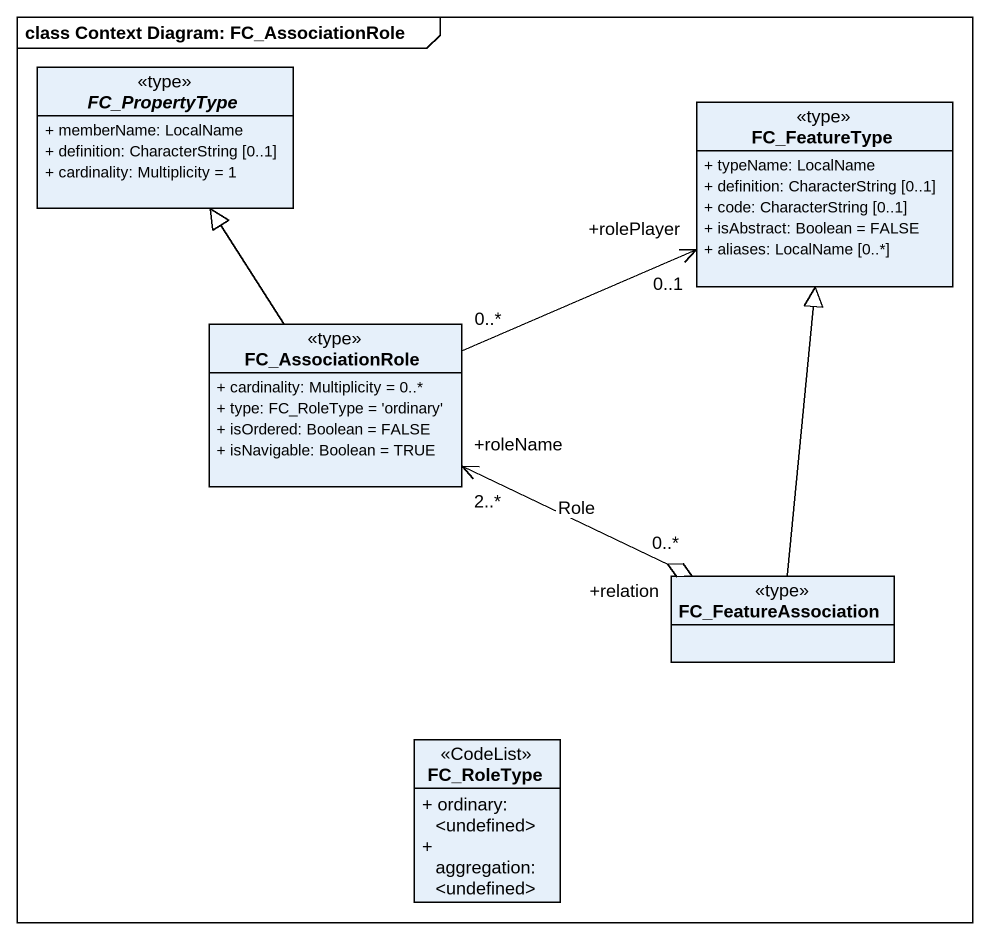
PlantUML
@startuml
mainframe class Context Diagram: FC_AssociationRole
hide circle
hide empty members
skinparam classAttributeIconSize 0
abstract class FC_PropertyType <<type>> {
  + memberName: LocalName
  + definition: CharacterString [0..1]
  + cardinality: Multiplicity = 1
}
class FC_FeatureType <<type>> {
  + typeName: LocalName
  + definition: CharacterString [0..1]
  + code: CharacterString [0..1]
  + isAbstract: Boolean = FALSE
  + aliases: LocalName [0..*]
}
class FC_AssociationRole <<type>> {
  + cardinality: Multiplicity = 0..*
  + type: FC_RoleType = 'ordinary'
  + isOrdered: Boolean = FALSE
  + isNavigable: Boolean = TRUE
}
class FC_FeatureAssociation <<type>>
class FC_RoleType <<CodeList>> {
  + ordinary: <undefined>
  + aggregation: <undefined>
}
FC_AssociationRole -up-|> FC_PropertyType
FC_AssociationRole "0..*" -right-> "+rolePlayer\n0..1" FC_FeatureType
FC_FeatureAssociation -up-|> FC_FeatureType
FC_FeatureAssociation "+relation\n0..*" o-left-> "+roleName\n2..*" FC_AssociationRole : Role
@enduml
